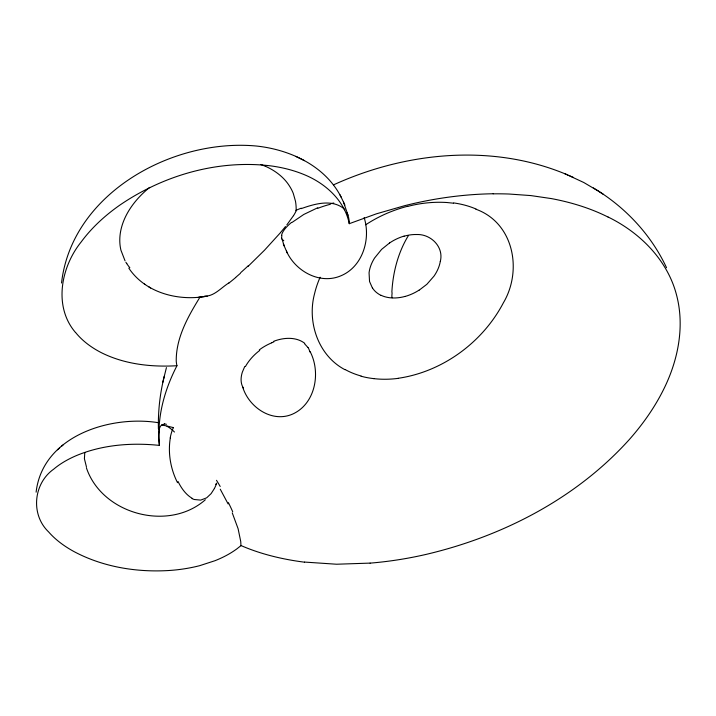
<?xml version="1.0" encoding="UTF-8"?>
<svg xmlns="http://www.w3.org/2000/svg" width="716" height="716" viewBox="0 0 716 716"><rect width="100%" height="100%" fill="white"/><g stroke="black" fill="none" stroke-linecap="round" stroke-linejoin="round"><path stroke-width="1.07" d="M61.531 283.008C71.752 193.41 172.359 138.278 256.212 146.01C289.908 149.51 325.288 165.826 341.201 197.267M158.97 432.652L159.31 430.352M36.113 492.169C42.602 435.963 110.004 414.931 158.406 422.7M440.286 261.519C444.135 246.948 430.862 234.043 416.855 234.517A27.503 17.775 -13 0 0 404.173 236.19M84.792 452.53L84.407 458.732L86.43 466.832M170.319 437.95C167.786 453.103 170.596 469.016 177.514 482.673M281.818 235.403L281.665 237.748M164.304 376.195C159.972 393.361 158.012 411.136 158.406 428.83M162.756 382.469L166.434 367.594M244.747 366.485L242.339 372.168A31.943 20.352 -40.1 0 0 243.386 388.063M214.406 488.518L211.104 493.637L206.933 497.575A37.277 17.175 -78.7 0 1 206.423 497.924L200.713 500.108L194.269 499.5A76.021 35.406 -81.5 0 1 192.004 498.542M199.988 297.131C188.111 316.418 175.993 337.701 176.234 361.034A31.549 14.964 -70.3 0 0 176.95 365.742A379.74 206.745 -14.6 0 0 159.426 445.397C131.35 442.47 102.057 444.752 75.851 455.824A89.697 46.603 -4.1 0 0 53.736 469.132C33.446 483.407 30.376 514.527 48.625 531.925A164.564 85.616 -5.9 0 0 73.99 551.571C102.513 566.768 135.512 572.326 167.598 570.589A85.857 42.799 -5.3 0 0 199.683 565.676L214.979 560.709A85.097 42.378 -5.3 0 0 235.179 550.067A91.514 45.672 -5.2 0 0 236.719 548.993L240.934 545.664M293.462 215.704L286.785 224.976M408.406 235.573C398.114 252.408 392.95 272.286 391.876 291.895C392.708 293.229 390.587 298.196 393.165 297.981A26.841 16.826 -12.1 0 0 405.175 296.388M215.749 484.365L216.688 483.112A22.751 10.489 -78.6 0 1 214.397 488.5M280.565 232.566L264.517 250.197L248.094 266.352M161.458 425.402L164.564 423.827M240.46 273.279L235.797 277.307M57.468 449.809L59.714 447.885M61.433 446.372L63.062 444.967M205.349 499.75C168.573 532.167 101.896 514.24 86.376 467.736M292.119 222.381L303.781 214.46L317.779 207.738M228.986 282.865C221.504 287.322 214.057 296.594 204.669 296.093M259.326 349.856L261.295 348.441A41.564 28.953 -37.2 0 1 271.776 342.812M389.585 242.93L381.628 249.356L374.602 258.002A64.986 40.946 -13.8 0 0 369.062 272.85L369.546 281.504L372.418 288.029M419.093 290.231L426.87 284.288L434.012 276.125A65.648 42.226 -11.2 0 0 440.277 261.519M365.697 224.788C378.513 216.321 392.789 210.092 407.664 206.262M333.441 184.898C406.178 151.694 493.315 143.146 568.003 175.071M271.758 342.713L273.87 341.881M346.786 212.58A35.46 21.525 -57.7 0 1 349.256 223.687L376.374 213.833L404.63 205.698A232.906 136.255 -12.9 0 1 493.172 193.759M301.257 208.616C314.324 203.988 331.195 198.914 343.483 208.302M330.47 203.72L333.79 203.004M398.123 378.299C442.488 371.873 482.665 342.373 503.375 302.832C522.671 270.308 513.694 222.846 475.943 209.233M128.826 268.16C145.044 292.486 177.201 301.078 204.964 296.487M198.278 297.328L207.255 296.2M370.091 563.107L336.547 564.226L304.47 562.069M176.968 365.724C151.228 367.227 124.441 364.292 101.162 352.585A108.125 68.315 -4 0 1 75.619 332.51M392.314 297.954L391.464 297.91A26.841 16.826 -12.1 0 1 381.091 295.296M373.85 378.657L377.413 378.979A69.058 45.752 -9.3 0 0 398.132 378.37M453.488 203.201L446.856 202.512A76.451 46.934 -7.8 0 0 407.735 206.414M361.079 376.222L364.408 377.064A68.145 45.108 -9.3 0 0 373.868 378.63M173.505 427.631L166.935 426.029A72.343 37.456 -1 0 0 161.503 425M564.736 173.648L583.8 182.517L597.779 190.76M569.685 175.814L573.444 177.452M265.502 166.372L263.443 165.503A67.331 47.927 -2.7 0 0 260.722 164.465M304.47 160.661L295.762 156.365M608.108 217.02C639.844 232.512 667.339 259.801 676.45 294.652C685.23 327.454 677.613 362.538 662.228 392.153A399.761 231.975 -8.1 0 1 629.167 439.705C576.112 498.506 502.614 536.4 426.101 554.399A208.061 109.915 -10.6 0 1 370.082 563.134M344.933 369.68C318.262 355.682 306.913 322.066 314.557 293.721A197.419 128.066 -3.5 0 1 320.124 277.235M593.349 187.941C624.835 206.629 651.041 234.445 666.533 267.73M598.352 191.136L603.176 194.206M148.883 286.883L150.62 288.002M144.355 284.019L145.169 284.547M304.452 343.644L307.925 347.475M75.538 332.537C53.154 306.546 61.048 266.871 81.194 241.936A197.777 125.721 -7.1 0 1 119.483 205.358C162.89 175.536 217.037 159.677 269.708 165.754A110.989 73.972 -6.4 0 1 305.75 175.286C326.281 184.11 344.772 201.071 349.256 223.687M286.454 251.155C295.225 271.078 319.775 284.852 340.825 275.83C362.645 266.817 371.013 239.01 364.149 217.619M125.864 262.226L126.768 263.64M220.268 489.225L228.1 503.912M125.031 260.785L120.95 250.26A87.853 60.788 -1.9 0 1 119.939 243.986C118.847 231.098 123.528 218.371 130.661 207.81A122.078 84.336 -3.5 0 1 149.653 187.395M343.483 202.091L348.003 215.176M340.046 194.85L344.915 205.089M282.023 239.126L284.243 246.044M283.285 243.834L287.268 253.025M232.252 512.862L238.097 528.703L240.701 541.35A25.991 8.95 72.6 0 1 240.898 545.619M310.109 351.565C321.072 372.526 315.461 403.905 292.495 414.143C271.794 423.129 248.703 407.091 242.67 386.971M245.4 366.574A37.465 24.63 -38.4 0 1 259.729 350.428M273.807 341.255A39.282 27.494 -37.3 0 1 304.748 343.34M307.978 347.439A32.551 21.757 -31.7 0 1 309.867 351.923M283.778 240.719A42.217 14.651 -21.2 0 1 281.469 237.828M281.549 235.501A36.167 12.736 -25.7 0 1 291.6 222.363M317.815 208.329A46.638 19.421 -25.7 0 1 330.192 204.337M216.509 480.302A152.821 37.626 70.5 0 1 220.188 486.468M170.211 437.924A24.21 12.351 -82.2 0 1 173.415 427.497M166.935 426.226A132.621 30.851 71.6 0 1 174.471 432.025M192.067 498.22A88.578 40.338 -83.9 0 1 178.042 481.51M164.608 424.006A95.738 23.118 74.1 0 1 166.416 424.302M159.077 429.716A45.618 11.08 76 0 1 161.422 425.277M158.836 440.107A29.311 6.963 77 0 1 158.934 432.562M159.435 445.442A28.407 6.668 77.2 0 1 158.934 440.268M265.546 166.318A65.711 46.826 -2.7 0 1 289.416 185.945A73.229 52.053 -2.4 0 1 293.291 193.445L295.484 201.232A87.683 62.185 -1.7 0 1 296.129 210.728M129.847 267.766A66.704 45.905 -1.1 0 1 126.804 263.631M296.173 210.683A28.345 4.672 -47.8 0 1 293.524 215.65M296.102 210.262A188.29 124.28 -72.4 0 1 301.248 208.177M285.487 226.524A46.066 7.402 -48.1 0 1 280.475 232.575M248.327 265.69A108.08 20.988 -48.5 0 1 240.782 272.572M235.689 277.522A108.402 22.277 -48.9 0 1 228.869 283.08M343.429 208.383A35.46 21.525 -57.7 0 1 344.844 209.77M389.629 242.957A37.277 23.923 -13 0 1 404.119 236.065M380.966 295.386A36.722 23.127 -12.6 0 1 372.499 288.002M419.012 290.177A36.793 23.216 -12 0 1 405.202 296.451M361.115 376.016A74.706 49.189 -9 0 1 345.13 369.528M453.649 202.914A75.189 46.504 -8.1 0 1 476.131 209.072M304.381 562.167A222.425 118.185 -10.9 0 1 241.077 545.583M493.145 193.839A224.949 132.191 -13 0 1 509.112 194.027L530.869 195.584L551.392 198.592A231.42 135.637 -12.8 0 1 608.054 217.064M228.386 502.605A76.451 23.565 72.4 0 1 232.718 511.77"/></g></svg>
